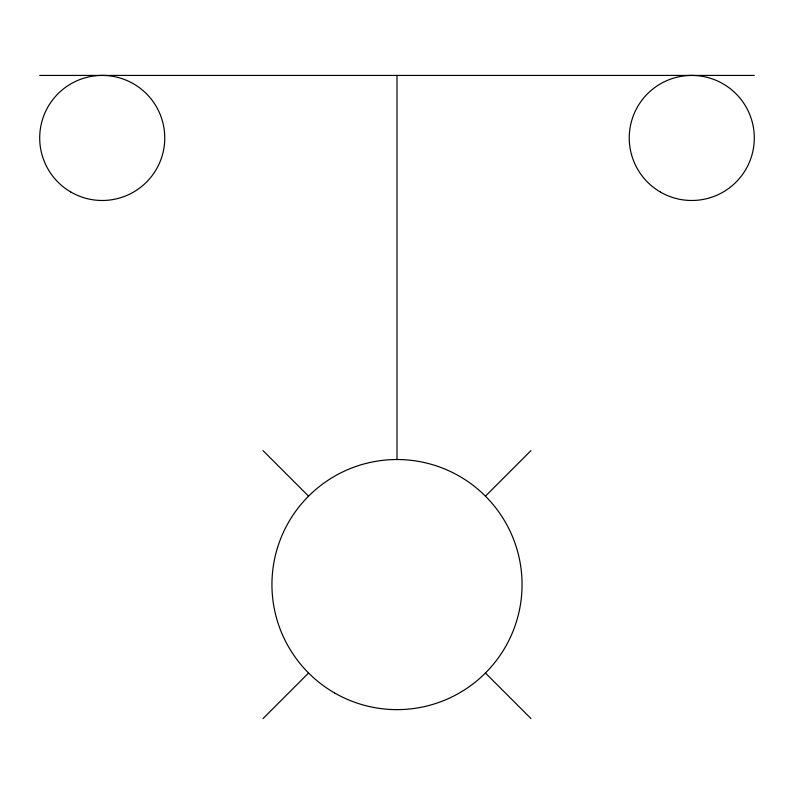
<?xml version="1.0" encoding="UTF-8"?>
<svg xmlns="http://www.w3.org/2000/svg" width="794" height="794" viewBox="0 0 794 794"><rect width="100%" height="100%" fill="white"/><g stroke="black" fill="none" stroke-linecap="round" stroke-linejoin="round"><path stroke-width="1.19" d="M263.012 718.57L308.568 673.014M485.432 496.151L530.988 450.595M39.7 75.43L754.3 75.43M263.012 450.595L308.568 496.151M485.432 673.014L530.988 718.57M397 75.43L397 459.528M334.473 692.884A125.055 125.055 0 0 0 522.055 584.582A125.055 125.055 0 0 0 334.473 476.281A125.055 125.055 0 0 0 334.473 692.884M70.964 192.108A62.528 62.528 0 0 0 164.755 137.958A62.528 62.528 0 0 0 70.964 83.807A62.528 62.528 0 0 0 70.964 192.108M660.509 192.108A62.528 62.528 0 0 0 754.3 137.958A62.528 62.528 0 0 0 660.509 83.807A62.528 62.528 0 0 0 660.509 192.108"/></g></svg>
